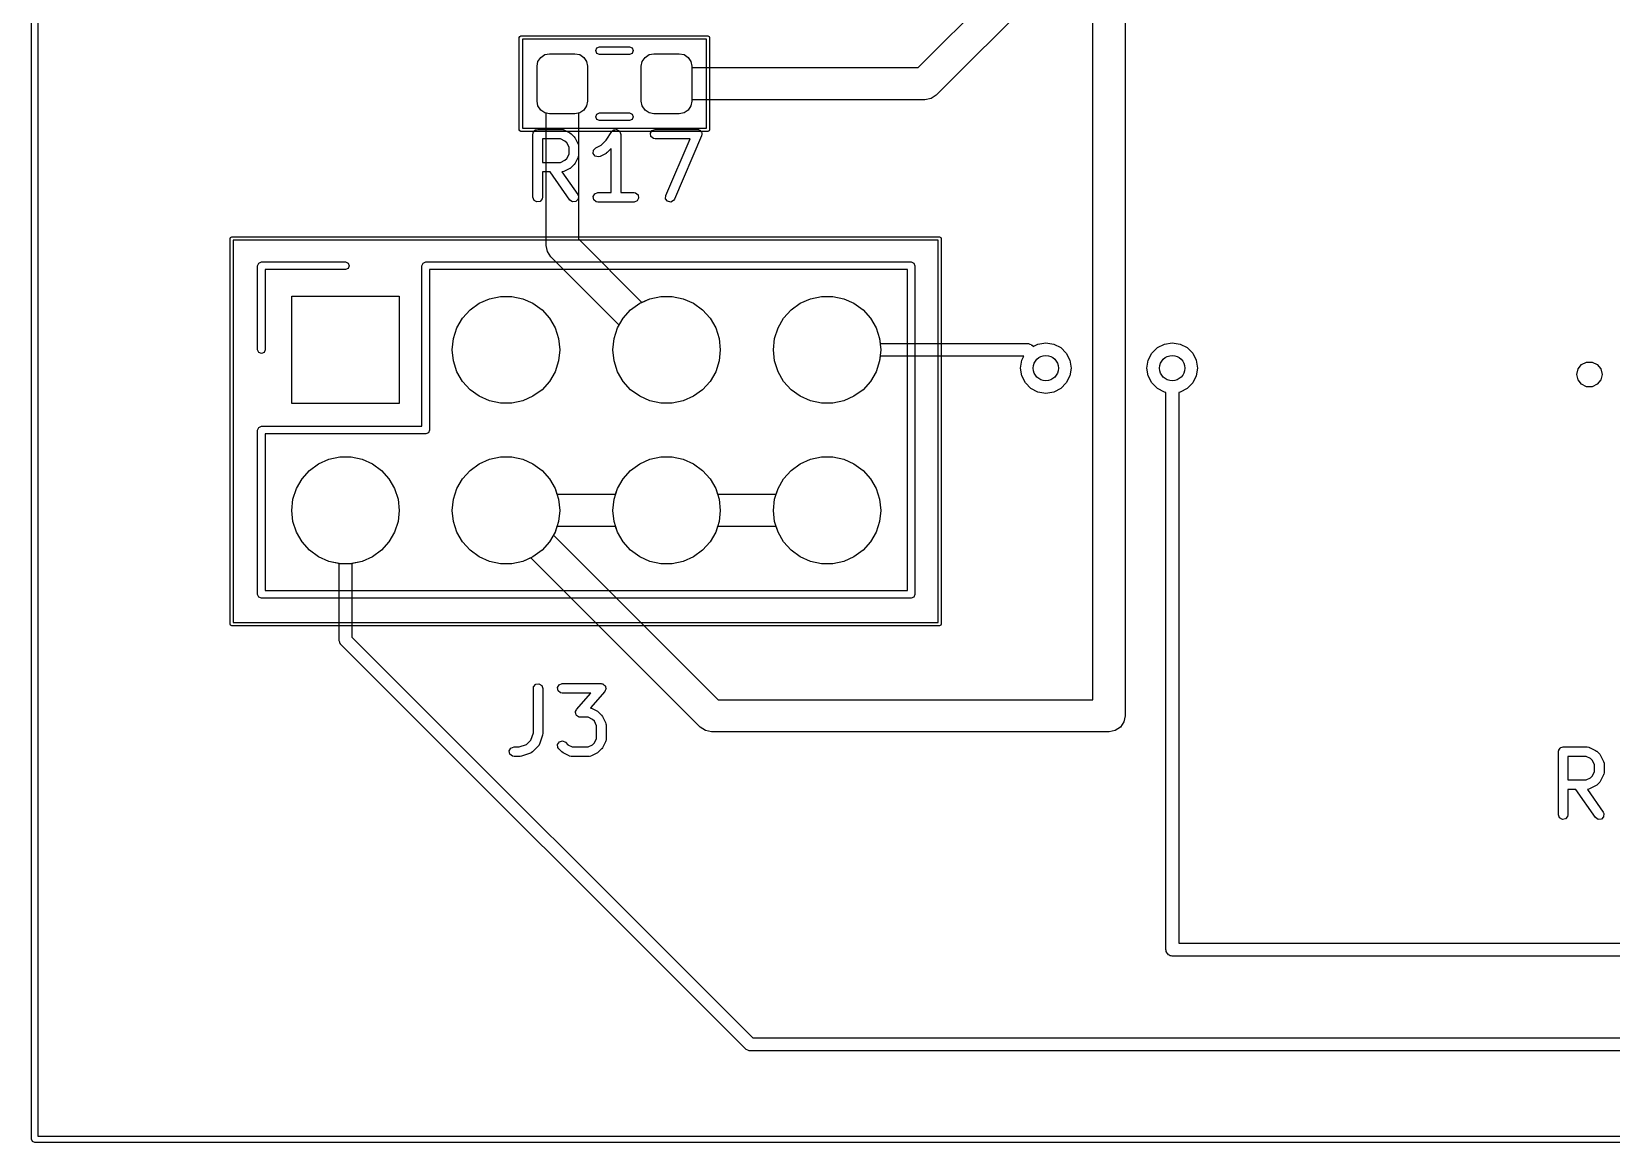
# Model space of a CAD drawing. Extents: x 96 to 198, y -147 to -47.
# Drawn here: x 97.95 to 122.95, y -146.75 to -129.18 of the extents above; entities that cross this region are included whole.
import ezdxf

# ---------------------------------------------------------------- set-up
doc = ezdxf.new("R2010")
doc.units = 0
doc.layers.add('BLACK', color=7, linetype='CONTINUOUS')

msp = doc.modelspace()

# ---------------------------------------------------------------- linework, layer by layer
at = {"layer": 'BLACK', "linetype": 'CONTINUOUS'}
for p, q in [((97.9537, -146.7), (97.9537, -46.7162)), ((98.0537, -46.7662), (98.0537, -146.65)), ((111.982, -129.746), (114.364, -127.364)), ((114.544, -127.903), (112.267, -130.18)), ((114.746, -139.746), (114.746, -128.105)), ((115.254, -128), (115.254, -140)), ((105.67, -129.27), (105.677, -129.252)), ((105.67, -130.73), (105.67, -129.27)), ((105.677, -129.252), (105.695, -129.245)), ((105.695, -129.245), (108.655, -129.245)), ((105.72, -129.295), (105.72, -130.705)), ((108.63, -129.295), (105.72, -129.295)), ((106.878, -129.477), (106.895, -129.435)), ((106.895, -129.435), (106.938, -129.417)), ((106.938, -129.417), (107.412, -129.417)), ((107.412, -129.417), (107.455, -129.435)), ((107.455, -129.435), (107.472, -129.477)), ((108.63, -130.705), (108.63, -129.295)), ((108.655, -129.245), (108.673, -129.252)), ((108.673, -129.252), (108.68, -129.27)), ((108.68, -129.27), (108.68, -130.73)), ((105.95, -129.725), (105.965, -129.648)), ((105.95, -129.725), (105.965, -129.648)), ((105.95, -129.725), (105.965, -129.648)), ((105.965, -129.648), (106.009, -129.584)), ((105.965, -129.648), (106.009, -129.584)), ((105.965, -129.648), (106.009, -129.584)), ((106.009, -129.584), (106.073, -129.54)), ((106.009, -129.584), (106.073, -129.54)), ((106.009, -129.584), (106.073, -129.54)), ((106.073, -129.54), (106.15, -129.525)), ((106.073, -129.54), (106.15, -129.525)), ((106.073, -129.54), (106.15, -129.525)), ((106.15, -129.525), (106.55, -129.525)), ((106.15, -129.525), (106.55, -129.525)), ((106.15, -129.525), (106.55, -129.525)), ((106.55, -129.525), (106.627, -129.54)), ((106.55, -129.525), (106.627, -129.54)), ((106.55, -129.525), (106.627, -129.54)), ((106.627, -129.54), (106.691, -129.584)), ((106.627, -129.54), (106.691, -129.584)), ((106.627, -129.54), (106.691, -129.584)), ((106.691, -129.584), (106.735, -129.648)), ((106.691, -129.584), (106.735, -129.648)), ((106.691, -129.584), (106.735, -129.648)), ((106.735, -129.648), (106.75, -129.725)), ((106.735, -129.648), (106.75, -129.725)), ((106.735, -129.648), (106.75, -129.725)), ((106.895, -129.52), (106.878, -129.477)), ((106.938, -129.537), (106.895, -129.52)), ((107.412, -129.537), (106.938, -129.537)), ((107.455, -129.52), (107.412, -129.537)), ((107.472, -129.477), (107.455, -129.52)), ((107.6, -129.725), (107.615, -129.648)), ((107.6, -129.725), (107.615, -129.648)), ((107.6, -129.725), (107.615, -129.648)), ((107.615, -129.648), (107.659, -129.584)), ((107.615, -129.648), (107.659, -129.584)), ((107.615, -129.648), (107.659, -129.584)), ((107.659, -129.584), (107.723, -129.54)), ((107.659, -129.584), (107.723, -129.54)), ((107.659, -129.584), (107.723, -129.54)), ((107.723, -129.54), (107.8, -129.525)), ((107.723, -129.54), (107.8, -129.525)), ((107.723, -129.54), (107.8, -129.525)), ((107.8, -129.525), (108.2, -129.525)), ((107.8, -129.525), (108.2, -129.525)), ((107.8, -129.525), (108.2, -129.525)), ((108.2, -129.525), (108.277, -129.54)), ((108.2, -129.525), (108.277, -129.54)), ((108.2, -129.525), (108.277, -129.54)), ((108.277, -129.54), (108.341, -129.584)), ((108.277, -129.54), (108.341, -129.584)), ((108.277, -129.54), (108.341, -129.584)), ((108.341, -129.584), (108.385, -129.648)), ((108.341, -129.584), (108.385, -129.648)), ((108.341, -129.584), (108.385, -129.648)), ((108.385, -129.648), (108.4, -129.725)), ((108.385, -129.648), (108.4, -129.725)), ((108.385, -129.648), (108.4, -129.725)), ((105.95, -130.275), (105.95, -129.725)), ((105.95, -130.275), (105.95, -129.725)), ((105.95, -130.275), (105.95, -129.725)), ((106.75, -129.725), (106.75, -130.275)), ((106.75, -129.725), (106.75, -130.275)), ((106.75, -129.725), (106.75, -130.275)), ((107.6, -130.275), (107.6, -129.725)), ((107.6, -130.275), (107.6, -129.725)), ((107.6, -130.275), (107.6, -129.725)), ((108.4, -129.725), (108.4, -129.746)), ((108.4, -129.725), (108.4, -130.275)), ((108.4, -129.725), (108.4, -130.275)), ((108.4, -129.746), (111.982, -129.746)), ((112.267, -130.18), (112.185, -130.235)), ((112.267, -130.18), (112.267, -130.18)), ((105.965, -130.352), (105.95, -130.275)), ((105.965, -130.352), (105.95, -130.275)), ((105.965, -130.352), (105.95, -130.275)), ((106.009, -130.416), (105.965, -130.352)), ((106.009, -130.416), (105.965, -130.352)), ((106.009, -130.416), (105.965, -130.352)), ((106.073, -130.46), (106.009, -130.416)), ((106.073, -130.46), (106.009, -130.416)), ((106.073, -130.46), (106.009, -130.416)), ((106.096, -130.464), (106.073, -130.46)), ((106.15, -130.475), (106.073, -130.46)), ((106.15, -130.475), (106.073, -130.46)), ((106.096, -132.56), (106.096, -130.464)), ((106.627, -130.46), (106.55, -130.475)), ((106.627, -130.46), (106.55, -130.475)), ((106.627, -130.46), (106.604, -130.464)), ((106.604, -130.464), (106.604, -132.455)), ((106.691, -130.416), (106.627, -130.46)), ((106.691, -130.416), (106.627, -130.46)), ((106.691, -130.416), (106.627, -130.46)), ((106.735, -130.352), (106.691, -130.416)), ((106.735, -130.352), (106.691, -130.416)), ((106.735, -130.352), (106.691, -130.416)), ((106.75, -130.275), (106.735, -130.352)), ((106.75, -130.275), (106.735, -130.352)), ((106.75, -130.275), (106.735, -130.352)), ((106.895, -130.48), (106.938, -130.463)), ((106.938, -130.463), (107.412, -130.463)), ((107.412, -130.463), (107.455, -130.48)), ((107.615, -130.352), (107.6, -130.275)), ((107.615, -130.352), (107.6, -130.275)), ((107.615, -130.352), (107.6, -130.275)), ((107.659, -130.416), (107.615, -130.352)), ((107.659, -130.416), (107.615, -130.352)), ((107.659, -130.416), (107.615, -130.352)), ((107.723, -130.46), (107.659, -130.416)), ((107.723, -130.46), (107.659, -130.416)), ((107.723, -130.46), (107.659, -130.416)), ((107.8, -130.475), (107.723, -130.46)), ((107.8, -130.475), (107.723, -130.46)), ((107.8, -130.475), (107.723, -130.46)), ((108.277, -130.46), (108.2, -130.475)), ((108.277, -130.46), (108.2, -130.475)), ((108.277, -130.46), (108.2, -130.475)), ((108.341, -130.416), (108.277, -130.46)), ((108.341, -130.416), (108.277, -130.46)), ((108.341, -130.416), (108.277, -130.46)), ((108.385, -130.352), (108.341, -130.416)), ((108.385, -130.352), (108.341, -130.416)), ((108.385, -130.352), (108.341, -130.416)), ((108.4, -130.275), (108.385, -130.352)), ((108.4, -130.275), (108.385, -130.352)), ((108.4, -130.275), (108.385, -130.352)), ((112.087, -130.254), (108.4, -130.254)), ((108.4, -130.254), (108.4, -130.275)), ((112.185, -130.235), (112.087, -130.254)), ((105.72, -130.705), (108.63, -130.705)), ((106.55, -130.475), (106.15, -130.475)), ((106.55, -130.475), (106.15, -130.475)), ((106.878, -130.523), (106.895, -130.48)), ((106.895, -130.565), (106.878, -130.523)), ((106.938, -130.582), (106.895, -130.565)), ((107.412, -130.582), (106.938, -130.582)), ((107.455, -130.565), (107.412, -130.582)), ((107.455, -130.48), (107.472, -130.523)), ((107.472, -130.523), (107.455, -130.565)), ((108.2, -130.475), (107.8, -130.475)), ((108.2, -130.475), (107.8, -130.475)), ((108.2, -130.475), (107.8, -130.475)), ((105.677, -130.748), (105.67, -130.73)), ((105.695, -130.755), (105.677, -130.748)), ((108.655, -130.755), (105.695, -130.755)), ((105.886, -130.797), (105.887, -130.788)), ((105.886, -131.797), (105.886, -130.797)), ((105.887, -130.784), (105.889, -130.781)), ((105.887, -130.788), (105.887, -130.784)), ((105.889, -130.781), (105.89, -130.772)), ((105.89, -130.772), (105.903, -130.757)), ((105.903, -130.757), (105.913, -130.74)), ((105.913, -130.74), (105.919, -130.738)), ((105.919, -130.738), (105.923, -130.732)), ((105.923, -130.732), (105.942, -130.729)), ((105.942, -130.729), (105.961, -130.722)), ((105.961, -130.722), (106.342, -130.722)), ((106.324, -130.872), (106.036, -130.872)), ((106.036, -130.872), (106.036, -131.246)), ((106.392, -130.907), (106.324, -130.872)), ((106.342, -130.722), (106.367, -130.727)), ((106.367, -130.727), (106.371, -130.73)), ((106.371, -130.73), (106.375, -130.73)), ((106.375, -130.73), (106.47, -130.778)), ((106.423, -130.937), (106.392, -130.907)), ((106.457, -131.006), (106.423, -130.937)), ((106.47, -130.778), (106.488, -130.791)), ((106.488, -130.791), (106.49, -130.792)), ((106.49, -130.792), (106.538, -130.84)), ((106.538, -130.84), (106.55, -130.858)), ((106.55, -130.858), (106.552, -130.859)), ((106.552, -130.859), (106.599, -130.954)), ((106.599, -130.954), (106.607, -130.979)), ((106.964, -130.974), (107.045, -130.892)), ((107.045, -130.892), (107.136, -130.756)), ((107.136, -130.756), (107.154, -130.737)), ((107.154, -130.737), (107.159, -130.736)), ((107.159, -130.736), (107.161, -130.732)), ((107.161, -130.732), (107.183, -130.729)), ((107.183, -130.729), (107.204, -130.723)), ((107.204, -130.723), (107.208, -130.724)), ((107.208, -130.724), (107.212, -130.724)), ((107.212, -130.724), (107.231, -130.734)), ((107.231, -130.734), (107.251, -130.743)), ((107.251, -130.743), (107.253, -130.747)), ((107.253, -130.747), (107.256, -130.749)), ((107.256, -130.749), (107.264, -130.77)), ((107.264, -130.77), (107.273, -130.789)), ((107.273, -130.789), (107.272, -130.793)), ((107.272, -130.793), (107.274, -130.797)), ((107.274, -130.797), (107.274, -131.722)), ((107.744, -130.784), (107.77, -130.74)), ((107.753, -130.835), (107.744, -130.784)), ((107.792, -130.868), (107.753, -130.835)), ((107.77, -130.74), (107.818, -130.722)), ((107.818, -130.872), (107.792, -130.868)), ((107.818, -130.722), (108.485, -130.722)), ((108.371, -130.872), (107.818, -130.872)), ((107.987, -131.768), (108.371, -130.872)), ((108.553, -130.827), (108.125, -131.827)), ((108.485, -130.722), (108.51, -130.727)), ((108.51, -130.727), (108.517, -130.733)), ((108.517, -130.733), (108.526, -130.735)), ((108.526, -130.735), (108.536, -130.749)), ((108.536, -130.749), (108.549, -130.76)), ((108.549, -130.76), (108.551, -130.769)), ((108.551, -130.769), (108.556, -130.776)), ((108.554, -130.818), (108.553, -130.827)), ((108.558, -130.81), (108.554, -130.818)), ((108.556, -130.776), (108.555, -130.793)), ((108.555, -130.793), (108.558, -130.81)), ((108.673, -130.748), (108.655, -130.755)), ((108.68, -130.73), (108.673, -130.748)), ((106.324, -131.246), (106.392, -131.212)), ((106.392, -131.212), (106.423, -131.182)), ((106.423, -131.182), (106.457, -131.113)), ((106.457, -131.113), (106.457, -131.006)), ((106.599, -131.164), (106.552, -131.259)), ((106.6, -131.16), (106.599, -131.164)), ((106.603, -131.156), (106.6, -131.16)), ((106.607, -131.131), (106.603, -131.156)), ((106.607, -130.979), (106.606, -130.984)), ((106.606, -130.984), (106.607, -130.988)), ((106.607, -130.988), (106.607, -131.131)), ((106.841, -131.104), (106.844, -131.053)), ((106.872, -131.146), (106.841, -131.104)), ((106.844, -131.053), (106.88, -131.016)), ((106.922, -131.158), (106.872, -131.146)), ((106.88, -131.016), (106.964, -130.974)), ((106.947, -131.15), (106.922, -131.158)), ((107.042, -131.103), (106.947, -131.15)), ((107.043, -131.101), (107.042, -131.103)), ((107.061, -131.089), (107.043, -131.101)), ((107.124, -131.026), (107.061, -131.089)), ((107.124, -131.722), (107.124, -131.026)), ((106.036, -131.246), (106.324, -131.246)), ((106.16, -131.396), (106.036, -131.396)), ((106.036, -131.396), (106.036, -131.797)), ((106.471, -131.84), (106.16, -131.396)), ((106.346, -131.395), (106.343, -131.396)), ((106.343, -131.396), (106.594, -131.754)), ((106.35, -131.396), (106.346, -131.395)), ((106.375, -131.388), (106.35, -131.396)), ((106.47, -131.341), (106.375, -131.388)), ((106.472, -131.339), (106.47, -131.341)), ((106.49, -131.327), (106.472, -131.339)), ((106.538, -131.279), (106.49, -131.327)), ((106.552, -131.259), (106.538, -131.278)), ((106.538, -131.278), (106.538, -131.279)), ((105.903, -131.846), (105.886, -131.797)), ((105.948, -131.871), (105.903, -131.846)), ((105.998, -131.862), (105.948, -131.871)), ((106.031, -131.823), (105.998, -131.862)), ((106.036, -131.797), (106.031, -131.823)), ((106.513, -131.87), (106.471, -131.84)), ((106.564, -131.865), (106.513, -131.87)), ((106.6, -131.829), (106.564, -131.865)), ((106.594, -131.754), (106.605, -131.778)), ((106.605, -131.778), (106.6, -131.829)), ((106.839, -131.784), (106.865, -131.74)), ((106.848, -131.835), (106.839, -131.784)), ((106.887, -131.868), (106.848, -131.835)), ((106.865, -131.74), (106.913, -131.722)), ((106.913, -131.872), (106.887, -131.868)), ((106.913, -131.722), (107.124, -131.722)), ((107.485, -131.872), (106.913, -131.872)), ((107.274, -131.722), (107.485, -131.722)), ((107.485, -131.722), (107.51, -131.727)), ((107.533, -131.855), (107.485, -131.872)), ((107.51, -131.727), (107.549, -131.76)), ((107.558, -131.81), (107.533, -131.855)), ((107.549, -131.76), (107.558, -131.81)), ((107.984, -131.819), (107.987, -131.768)), ((108.015, -131.86), (107.984, -131.819)), ((108.065, -131.872), (108.015, -131.86)), ((108.111, -131.849), (108.065, -131.872)), ((108.125, -131.827), (108.111, -131.849)), ((101.095, -132.45), (101.102, -132.432)), ((101.095, -138.55), (101.095, -132.45)), ((101.102, -132.432), (101.12, -132.425)), ((101.12, -132.425), (112.32, -132.425)), ((106.604, -132.455), (107.608, -133.459)), ((112.32, -132.425), (112.338, -132.432)), ((112.338, -132.432), (112.345, -132.45)), ((112.345, -132.45), (112.345, -138.55)), ((101.145, -132.475), (101.145, -138.525)), ((112.295, -132.475), (101.145, -132.475)), ((106.115, -132.657), (106.096, -132.56)), ((106.17, -132.74), (106.115, -132.657)), ((112.295, -138.525), (112.295, -132.475)), ((101.53, -132.88), (101.548, -132.838)), ((101.53, -134.21), (101.53, -132.88)), ((101.548, -132.838), (101.59, -132.82)), ((101.59, -132.82), (102.92, -132.82)), ((102.92, -132.94), (101.65, -132.94)), ((101.65, -132.94), (101.65, -134.21)), ((102.92, -132.82), (102.962, -132.838)), ((102.962, -132.922), (102.92, -132.94)), ((102.962, -132.838), (102.98, -132.88)), ((102.98, -132.88), (102.962, -132.922)), ((104.13, -132.88), (104.148, -132.838)), ((104.13, -135.42), (104.13, -132.88)), ((104.148, -132.838), (104.19, -132.82)), ((104.19, -132.82), (111.87, -132.82)), ((104.25, -132.94), (104.25, -135.48)), ((111.81, -132.94), (104.25, -132.94)), ((107.25, -133.819), (106.17, -132.74)), ((111.81, -138.02), (111.81, -132.94)), ((111.87, -132.82), (111.912, -132.838)), ((111.912, -132.838), (111.93, -132.88)), ((111.93, -132.88), (111.93, -138.08)), ((102.07, -135.06), (102.07, -133.36)), ((102.07, -133.36), (103.77, -133.36)), ((102.07, -135.06), (102.07, -133.36)), ((102.07, -133.36), (103.77, -133.36)), ((103.77, -133.36), (103.77, -135.06)), ((103.77, -133.36), (103.77, -135.06)), ((105.035, -133.474), (105.197, -133.402)), ((105.035, -133.474), (105.197, -133.402)), ((105.197, -133.402), (105.371, -133.365)), ((105.197, -133.402), (105.371, -133.365)), ((105.371, -133.365), (105.549, -133.365)), ((105.371, -133.365), (105.549, -133.365)), ((105.549, -133.365), (105.723, -133.402)), ((105.549, -133.365), (105.723, -133.402)), ((105.723, -133.402), (105.885, -133.474)), ((105.723, -133.402), (105.885, -133.474)), ((107.575, -133.474), (107.737, -133.402)), ((107.608, -133.459), (107.737, -133.402)), ((107.737, -133.402), (107.911, -133.365)), ((107.737, -133.402), (107.911, -133.365)), ((107.911, -133.365), (108.089, -133.365)), ((107.911, -133.365), (108.089, -133.365)), ((108.089, -133.365), (108.263, -133.402)), ((108.089, -133.365), (108.263, -133.402)), ((108.263, -133.402), (108.425, -133.474)), ((108.263, -133.402), (108.425, -133.474)), ((110.115, -133.474), (110.277, -133.402)), ((110.115, -133.474), (110.277, -133.402)), ((110.277, -133.402), (110.451, -133.365)), ((110.277, -133.402), (110.451, -133.365)), ((110.451, -133.365), (110.629, -133.365)), ((110.451, -133.365), (110.629, -133.365)), ((110.629, -133.365), (110.803, -133.402)), ((110.629, -133.365), (110.803, -133.402)), ((110.803, -133.402), (110.965, -133.474)), ((110.803, -133.402), (110.965, -133.474)), ((104.683, -133.864), (104.772, -133.71)), ((104.683, -133.864), (104.772, -133.71)), ((104.772, -133.71), (104.891, -133.578)), ((104.772, -133.71), (104.891, -133.578)), ((104.891, -133.578), (105.035, -133.474)), ((104.891, -133.578), (105.035, -133.474)), ((105.885, -133.474), (106.029, -133.578)), ((105.885, -133.474), (106.029, -133.578)), ((106.029, -133.578), (106.148, -133.71)), ((106.029, -133.578), (106.148, -133.71)), ((106.148, -133.71), (106.237, -133.864)), ((106.148, -133.71), (106.237, -133.864)), ((107.223, -133.864), (107.312, -133.71)), ((107.312, -133.71), (107.431, -133.578)), ((107.431, -133.578), (107.575, -133.474)), ((108.425, -133.474), (108.569, -133.578)), ((108.425, -133.474), (108.569, -133.578)), ((108.569, -133.578), (108.688, -133.71)), ((108.569, -133.578), (108.688, -133.71)), ((108.688, -133.71), (108.777, -133.864)), ((108.688, -133.71), (108.777, -133.864)), ((109.763, -133.864), (109.852, -133.71)), ((109.763, -133.864), (109.852, -133.71)), ((109.852, -133.71), (109.971, -133.578)), ((109.852, -133.71), (109.971, -133.578)), ((109.971, -133.578), (110.115, -133.474)), ((109.971, -133.578), (110.115, -133.474)), ((110.965, -133.474), (111.109, -133.578)), ((110.965, -133.474), (111.109, -133.578)), ((111.109, -133.578), (111.228, -133.71)), ((111.109, -133.578), (111.228, -133.71)), ((111.228, -133.71), (111.317, -133.864)), ((111.228, -133.71), (111.317, -133.864)), ((104.629, -134.033), (104.683, -133.864)), ((104.629, -134.033), (104.683, -133.864)), ((106.237, -133.864), (106.291, -134.033)), ((106.237, -133.864), (106.291, -134.033)), ((107.169, -134.033), (107.223, -133.864)), ((107.169, -134.033), (107.223, -133.864)), ((107.223, -133.864), (107.25, -133.819)), ((108.777, -133.864), (108.831, -134.033)), ((108.777, -133.864), (108.831, -134.033)), ((109.709, -134.033), (109.763, -133.864)), ((109.709, -134.033), (109.763, -133.864)), ((111.317, -133.864), (111.371, -134.033)), ((111.317, -133.864), (111.371, -134.033)), ((101.548, -134.252), (101.53, -134.21)), ((101.65, -134.21), (101.632, -134.252)), ((104.61, -134.21), (104.629, -134.033)), ((104.61, -134.21), (104.629, -134.033)), ((104.629, -134.387), (104.61, -134.21)), ((104.629, -134.387), (104.61, -134.21)), ((106.291, -134.033), (106.31, -134.21)), ((106.291, -134.033), (106.31, -134.21)), ((106.31, -134.21), (106.291, -134.387)), ((106.31, -134.21), (106.291, -134.387)), ((107.15, -134.21), (107.169, -134.033)), ((107.15, -134.21), (107.169, -134.033)), ((107.169, -134.387), (107.15, -134.21)), ((107.169, -134.387), (107.15, -134.21)), ((108.831, -134.033), (108.85, -134.21)), ((108.831, -134.033), (108.85, -134.21)), ((108.85, -134.21), (108.831, -134.387)), ((108.85, -134.21), (108.831, -134.387)), ((109.69, -134.21), (109.709, -134.033)), ((109.69, -134.21), (109.709, -134.033)), ((109.709, -134.387), (109.69, -134.21)), ((109.709, -134.387), (109.69, -134.21)), ((111.371, -134.033), (111.379, -134.108)), ((111.371, -134.033), (111.39, -134.21)), ((111.39, -134.21), (111.371, -134.387)), ((111.379, -134.108), (113.71, -134.108)), ((113.71, -134.108), (113.718, -134.111)), ((113.718, -134.111), (113.726, -134.11)), ((113.726, -134.11), (113.747, -134.12)), ((113.747, -134.12), (113.77, -134.128)), ((113.77, -134.128), (113.775, -134.134)), ((113.775, -134.134), (113.782, -134.138)), ((113.782, -134.138), (113.801, -134.158)), ((113.801, -134.158), (113.876, -134.12)), ((113.876, -134.12), (114, -134.1)), ((114, -134.1), (114.124, -134.12)), ((114.124, -134.12), (114.235, -134.176)), ((114.235, -134.176), (114.324, -134.265)), ((115.676, -134.265), (115.765, -134.176)), ((115.765, -134.176), (115.876, -134.12)), ((115.876, -134.12), (116, -134.1)), ((116, -134.1), (116.124, -134.12)), ((116.124, -134.12), (116.235, -134.176)), ((116.235, -134.176), (116.324, -134.265)), ((101.59, -134.27), (101.548, -134.252)), ((101.632, -134.252), (101.59, -134.27)), ((104.683, -134.556), (104.629, -134.387)), ((104.683, -134.556), (104.629, -134.387)), ((106.291, -134.387), (106.237, -134.556)), ((106.291, -134.387), (106.237, -134.556)), ((107.223, -134.556), (107.169, -134.387)), ((107.223, -134.556), (107.169, -134.387)), ((108.831, -134.387), (108.777, -134.556)), ((108.831, -134.387), (108.777, -134.556)), ((109.763, -134.556), (109.709, -134.387)), ((109.763, -134.556), (109.709, -134.387)), ((111.371, -134.387), (111.317, -134.556)), ((111.371, -134.387), (111.317, -134.556)), ((111.379, -134.312), (111.371, -134.387)), ((113.653, -134.312), (111.379, -134.312)), ((113.6, -134.5), (113.62, -134.376)), ((113.62, -134.376), (113.653, -134.312)), ((114.324, -134.265), (114.38, -134.376)), ((114.38, -134.376), (114.4, -134.5)), ((115.6, -134.5), (115.62, -134.376)), ((115.62, -134.376), (115.676, -134.265)), ((116.324, -134.265), (116.38, -134.376)), ((116.38, -134.376), (116.4, -134.5)), ((122.42, -134.513), (122.475, -134.444)), ((122.475, -134.444), (122.555, -134.405)), ((122.555, -134.405), (122.645, -134.405)), ((122.645, -134.405), (122.725, -134.444)), ((122.725, -134.444), (122.78, -134.513)), ((104.772, -134.71), (104.683, -134.556)), ((104.772, -134.71), (104.683, -134.556)), ((104.891, -134.842), (104.772, -134.71)), ((104.891, -134.842), (104.772, -134.71)), ((106.148, -134.71), (106.029, -134.842)), ((106.148, -134.71), (106.029, -134.842)), ((106.237, -134.556), (106.148, -134.71)), ((106.237, -134.556), (106.148, -134.71)), ((107.312, -134.71), (107.223, -134.556)), ((107.312, -134.71), (107.223, -134.556)), ((107.431, -134.842), (107.312, -134.71)), ((107.431, -134.842), (107.312, -134.71)), ((108.688, -134.71), (108.569, -134.842)), ((108.688, -134.71), (108.569, -134.842)), ((108.777, -134.556), (108.688, -134.71)), ((108.777, -134.556), (108.688, -134.71)), ((109.852, -134.71), (109.763, -134.556)), ((109.852, -134.71), (109.763, -134.556)), ((109.971, -134.842), (109.852, -134.71)), ((109.971, -134.842), (109.852, -134.71)), ((111.228, -134.71), (111.109, -134.842)), ((111.228, -134.71), (111.109, -134.842)), ((111.317, -134.556), (111.228, -134.71)), ((111.317, -134.556), (111.228, -134.71)), ((113.62, -134.624), (113.6, -134.5)), ((113.676, -134.735), (113.62, -134.624)), ((114.38, -134.624), (114.324, -134.735)), ((114.4, -134.5), (114.38, -134.624)), ((115.62, -134.624), (115.6, -134.5)), ((115.676, -134.735), (115.62, -134.624)), ((116.38, -134.624), (116.324, -134.735)), ((116.4, -134.5), (116.38, -134.624)), ((122.4, -134.6), (122.42, -134.513)), ((122.42, -134.687), (122.4, -134.6)), ((122.475, -134.756), (122.42, -134.687)), ((122.78, -134.687), (122.725, -134.756)), ((122.78, -134.513), (122.8, -134.6)), ((122.8, -134.6), (122.78, -134.687)), ((105.035, -134.946), (104.891, -134.842)), ((105.035, -134.946), (104.891, -134.842)), ((105.197, -135.018), (105.035, -134.946)), ((105.197, -135.018), (105.035, -134.946)), ((105.885, -134.946), (105.723, -135.018)), ((105.885, -134.946), (105.723, -135.018)), ((106.029, -134.842), (105.885, -134.946)), ((106.029, -134.842), (105.885, -134.946)), ((107.575, -134.946), (107.431, -134.842)), ((107.575, -134.946), (107.431, -134.842)), ((107.737, -135.018), (107.575, -134.946)), ((107.737, -135.018), (107.575, -134.946)), ((108.425, -134.946), (108.263, -135.018)), ((108.425, -134.946), (108.263, -135.018)), ((108.569, -134.842), (108.425, -134.946)), ((108.569, -134.842), (108.425, -134.946)), ((110.115, -134.946), (109.971, -134.842)), ((110.115, -134.946), (109.971, -134.842)), ((110.277, -135.018), (110.115, -134.946)), ((110.277, -135.018), (110.115, -134.946)), ((110.965, -134.946), (110.803, -135.018)), ((110.965, -134.946), (110.803, -135.018)), ((111.109, -134.842), (110.965, -134.946)), ((111.109, -134.842), (110.965, -134.946)), ((113.765, -134.824), (113.676, -134.735)), ((113.876, -134.88), (113.765, -134.824)), ((114, -134.9), (113.876, -134.88)), ((114.124, -134.88), (114, -134.9)), ((114.235, -134.824), (114.124, -134.88)), ((114.324, -134.735), (114.235, -134.824)), ((115.765, -134.824), (115.676, -134.735)), ((115.876, -134.88), (115.765, -134.824)), ((115.898, -134.884), (115.876, -134.88)), ((115.898, -136), (115.898, -134.884)), ((116.124, -134.88), (116.102, -134.884)), ((116.102, -134.884), (116.102, -136)), ((116.235, -134.824), (116.124, -134.88)), ((116.324, -134.735), (116.235, -134.824)), ((122.555, -134.795), (122.475, -134.756)), ((122.645, -134.795), (122.555, -134.795)), ((122.725, -134.756), (122.645, -134.795)), ((103.77, -135.06), (102.07, -135.06)), ((103.77, -135.06), (102.07, -135.06)), ((105.371, -135.055), (105.197, -135.018)), ((105.371, -135.055), (105.197, -135.018)), ((105.549, -135.055), (105.371, -135.055)), ((105.549, -135.055), (105.371, -135.055)), ((105.723, -135.018), (105.549, -135.055)), ((105.723, -135.018), (105.549, -135.055)), ((107.911, -135.055), (107.737, -135.018)), ((107.911, -135.055), (107.737, -135.018)), ((108.089, -135.055), (107.911, -135.055)), ((108.089, -135.055), (107.911, -135.055)), ((108.263, -135.018), (108.089, -135.055)), ((108.263, -135.018), (108.089, -135.055)), ((110.451, -135.055), (110.277, -135.018)), ((110.451, -135.055), (110.277, -135.018)), ((110.629, -135.055), (110.451, -135.055)), ((110.629, -135.055), (110.451, -135.055)), ((110.803, -135.018), (110.629, -135.055)), ((110.803, -135.018), (110.629, -135.055)), ((101.53, -135.48), (101.548, -135.438)), ((101.548, -135.438), (101.59, -135.42)), ((101.59, -135.42), (104.13, -135.42)), ((101.53, -138.08), (101.53, -135.48)), ((104.19, -135.54), (101.65, -135.54)), ((101.65, -135.54), (101.65, -138.02)), ((104.232, -135.522), (104.19, -135.54)), ((104.25, -135.48), (104.232, -135.522)), ((102.495, -136.014), (102.657, -135.942)), ((102.495, -136.014), (102.657, -135.942)), ((102.657, -135.942), (102.831, -135.905)), ((102.657, -135.942), (102.831, -135.905)), ((102.831, -135.905), (103.009, -135.905)), ((102.831, -135.905), (103.009, -135.905)), ((103.009, -135.905), (103.183, -135.942)), ((103.009, -135.905), (103.183, -135.942)), ((103.183, -135.942), (103.345, -136.014)), ((103.183, -135.942), (103.345, -136.014)), ((105.035, -136.014), (105.197, -135.942)), ((105.035, -136.014), (105.197, -135.942)), ((105.197, -135.942), (105.371, -135.905)), ((105.197, -135.942), (105.371, -135.905)), ((105.371, -135.905), (105.549, -135.905)), ((105.371, -135.905), (105.549, -135.905)), ((105.549, -135.905), (105.723, -135.942)), ((105.549, -135.905), (105.723, -135.942)), ((105.723, -135.942), (105.885, -136.014)), ((105.723, -135.942), (105.885, -136.014)), ((107.575, -136.014), (107.737, -135.942)), ((107.575, -136.014), (107.737, -135.942)), ((107.737, -135.942), (107.911, -135.905)), ((107.737, -135.942), (107.911, -135.905)), ((107.911, -135.905), (108.089, -135.905)), ((107.911, -135.905), (108.089, -135.905)), ((108.089, -135.905), (108.263, -135.942)), ((108.089, -135.905), (108.263, -135.942)), ((108.263, -135.942), (108.425, -136.014)), ((108.263, -135.942), (108.425, -136.014)), ((110.115, -136.014), (110.277, -135.942)), ((110.115, -136.014), (110.277, -135.942)), ((110.277, -135.942), (110.451, -135.905)), ((110.277, -135.942), (110.451, -135.905)), ((110.451, -135.905), (110.629, -135.905)), ((110.451, -135.905), (110.629, -135.905)), ((110.629, -135.905), (110.803, -135.942)), ((110.629, -135.905), (110.803, -135.942)), ((110.803, -135.942), (110.965, -136.014)), ((110.803, -135.942), (110.965, -136.014)), ((102.232, -136.25), (102.351, -136.118)), ((102.232, -136.25), (102.351, -136.118)), ((102.351, -136.118), (102.495, -136.014)), ((102.351, -136.118), (102.495, -136.014)), ((103.345, -136.014), (103.489, -136.118)), ((103.345, -136.014), (103.489, -136.118)), ((103.489, -136.118), (103.608, -136.25)), ((103.489, -136.118), (103.608, -136.25)), ((104.772, -136.25), (104.891, -136.118)), ((104.772, -136.25), (104.891, -136.118)), ((104.891, -136.118), (105.035, -136.014)), ((104.891, -136.118), (105.035, -136.014)), ((105.885, -136.014), (106.029, -136.118)), ((105.885, -136.014), (106.029, -136.118)), ((106.029, -136.118), (106.148, -136.25)), ((106.029, -136.118), (106.148, -136.25)), ((107.312, -136.25), (107.431, -136.118)), ((107.312, -136.25), (107.431, -136.118)), ((107.431, -136.118), (107.575, -136.014)), ((107.431, -136.118), (107.575, -136.014)), ((108.425, -136.014), (108.569, -136.118)), ((108.425, -136.014), (108.569, -136.118)), ((108.569, -136.118), (108.688, -136.25)), ((108.569, -136.118), (108.688, -136.25)), ((109.852, -136.25), (109.971, -136.118)), ((109.852, -136.25), (109.971, -136.118)), ((109.971, -136.118), (110.115, -136.014)), ((109.971, -136.118), (110.115, -136.014)), ((110.965, -136.014), (111.109, -136.118)), ((110.965, -136.014), (111.109, -136.118)), ((111.109, -136.118), (111.228, -136.25)), ((111.109, -136.118), (111.228, -136.25)), ((115.898, -143.7), (115.898, -136)), ((116.102, -136), (116.102, -143.598)), ((102.089, -136.573), (102.143, -136.404)), ((102.089, -136.573), (102.143, -136.404)), ((102.143, -136.404), (102.232, -136.25)), ((102.143, -136.404), (102.232, -136.25)), ((103.608, -136.25), (103.697, -136.404)), ((103.608, -136.25), (103.697, -136.404)), ((103.697, -136.404), (103.751, -136.573)), ((103.697, -136.404), (103.751, -136.573)), ((104.629, -136.573), (104.683, -136.404)), ((104.629, -136.573), (104.683, -136.404)), ((104.683, -136.404), (104.772, -136.25)), ((104.683, -136.404), (104.772, -136.25)), ((106.148, -136.25), (106.237, -136.404)), ((106.148, -136.25), (106.237, -136.404)), ((106.237, -136.404), (106.266, -136.496)), ((106.237, -136.404), (106.291, -136.573)), ((107.169, -136.573), (107.223, -136.404)), ((107.194, -136.496), (107.223, -136.404)), ((107.223, -136.404), (107.312, -136.25)), ((107.223, -136.404), (107.312, -136.25)), ((108.688, -136.25), (108.777, -136.404)), ((108.688, -136.25), (108.777, -136.404)), ((108.777, -136.404), (108.806, -136.496)), ((108.777, -136.404), (108.831, -136.573)), ((109.709, -136.573), (109.763, -136.404)), ((109.734, -136.496), (109.763, -136.404)), ((109.763, -136.404), (109.852, -136.25)), ((109.763, -136.404), (109.852, -136.25)), ((111.228, -136.25), (111.317, -136.404)), ((111.228, -136.25), (111.317, -136.404)), ((111.317, -136.404), (111.371, -136.573)), ((111.317, -136.404), (111.371, -136.573)), ((102.07, -136.75), (102.089, -136.573)), ((102.07, -136.75), (102.089, -136.573)), ((103.751, -136.573), (103.77, -136.75)), ((103.751, -136.573), (103.77, -136.75)), ((104.61, -136.75), (104.629, -136.573)), ((104.61, -136.75), (104.629, -136.573)), ((106.266, -136.496), (107.194, -136.496)), ((106.291, -136.573), (106.31, -136.75)), ((107.15, -136.75), (107.169, -136.573)), ((108.806, -136.496), (109.734, -136.496)), ((108.831, -136.573), (108.85, -136.75)), ((109.69, -136.75), (109.709, -136.573)), ((111.371, -136.573), (111.39, -136.75)), ((111.371, -136.573), (111.39, -136.75)), ((102.089, -136.927), (102.07, -136.75)), ((102.089, -136.927), (102.07, -136.75)), ((102.143, -137.096), (102.089, -136.927)), ((102.143, -137.096), (102.089, -136.927)), ((103.751, -136.927), (103.697, -137.096)), ((103.751, -136.927), (103.697, -137.096)), ((103.77, -136.75), (103.751, -136.927)), ((103.77, -136.75), (103.751, -136.927)), ((104.629, -136.927), (104.61, -136.75)), ((104.629, -136.927), (104.61, -136.75)), ((104.683, -137.096), (104.629, -136.927)), ((104.683, -137.096), (104.629, -136.927)), ((106.291, -136.927), (106.237, -137.096)), ((106.31, -136.75), (106.291, -136.927)), ((107.169, -136.927), (107.15, -136.75)), ((107.223, -137.096), (107.169, -136.927)), ((108.831, -136.927), (108.777, -137.096)), ((108.85, -136.75), (108.831, -136.927)), ((109.709, -136.927), (109.69, -136.75)), ((109.763, -137.096), (109.709, -136.927)), ((111.371, -136.927), (111.317, -137.096)), ((111.371, -136.927), (111.317, -137.096)), ((111.39, -136.75), (111.371, -136.927)), ((111.39, -136.75), (111.371, -136.927)), ((102.232, -137.25), (102.143, -137.096)), ((102.232, -137.25), (102.143, -137.096)), ((103.697, -137.096), (103.608, -137.25)), ((103.697, -137.096), (103.608, -137.25)), ((104.772, -137.25), (104.683, -137.096)), ((104.772, -137.25), (104.683, -137.096)), ((106.237, -137.096), (106.148, -137.25)), ((106.237, -137.096), (106.21, -137.141)), ((106.21, -137.141), (108.815, -139.746)), ((106.266, -137.004), (106.237, -137.096)), ((107.194, -137.004), (106.266, -137.004)), ((107.223, -137.096), (107.194, -137.004)), ((107.312, -137.25), (107.223, -137.096)), ((107.312, -137.25), (107.223, -137.096)), ((108.777, -137.096), (108.688, -137.25)), ((108.777, -137.096), (108.688, -137.25)), ((108.806, -137.004), (108.777, -137.096)), ((109.734, -137.004), (108.806, -137.004)), ((109.763, -137.096), (109.734, -137.004)), ((109.852, -137.25), (109.763, -137.096)), ((109.852, -137.25), (109.763, -137.096)), ((111.317, -137.096), (111.228, -137.25)), ((111.317, -137.096), (111.228, -137.25)), ((102.351, -137.382), (102.232, -137.25)), ((102.351, -137.382), (102.232, -137.25)), ((102.495, -137.486), (102.351, -137.382)), ((102.495, -137.486), (102.351, -137.382)), ((103.489, -137.382), (103.345, -137.486)), ((103.489, -137.382), (103.345, -137.486)), ((103.608, -137.25), (103.489, -137.382)), ((103.608, -137.25), (103.489, -137.382)), ((104.891, -137.382), (104.772, -137.25)), ((104.891, -137.382), (104.772, -137.25)), ((105.035, -137.486), (104.891, -137.382)), ((105.035, -137.486), (104.891, -137.382)), ((106.029, -137.382), (105.885, -137.486)), ((106.148, -137.25), (106.029, -137.382)), ((107.431, -137.382), (107.312, -137.25)), ((107.431, -137.382), (107.312, -137.25)), ((107.575, -137.486), (107.431, -137.382)), ((107.575, -137.486), (107.431, -137.382)), ((108.569, -137.382), (108.425, -137.486)), ((108.569, -137.382), (108.425, -137.486)), ((108.688, -137.25), (108.569, -137.382)), ((108.688, -137.25), (108.569, -137.382)), ((109.971, -137.382), (109.852, -137.25)), ((109.971, -137.382), (109.852, -137.25)), ((110.115, -137.486), (109.971, -137.382)), ((110.115, -137.486), (109.971, -137.382)), ((111.109, -137.382), (110.965, -137.486)), ((111.109, -137.382), (110.965, -137.486)), ((111.228, -137.25), (111.109, -137.382)), ((111.228, -137.25), (111.109, -137.382)), ((102.657, -137.558), (102.495, -137.486)), ((102.657, -137.558), (102.495, -137.486)), ((102.818, -137.593), (102.657, -137.558)), ((102.831, -137.595), (102.657, -137.558)), ((102.818, -138.8), (102.818, -137.593)), ((103.009, -137.595), (102.831, -137.595)), ((103.183, -137.558), (103.009, -137.595)), ((103.183, -137.558), (103.022, -137.593)), ((103.022, -137.593), (103.022, -138.758)), ((103.345, -137.486), (103.183, -137.558)), ((103.345, -137.486), (103.183, -137.558)), ((105.197, -137.558), (105.035, -137.486)), ((105.197, -137.558), (105.035, -137.486)), ((105.371, -137.595), (105.197, -137.558)), ((105.371, -137.595), (105.197, -137.558)), ((105.549, -137.595), (105.371, -137.595)), ((105.549, -137.595), (105.371, -137.595)), ((105.723, -137.558), (105.549, -137.595)), ((105.723, -137.558), (105.549, -137.595)), ((105.885, -137.486), (105.723, -137.558)), ((105.852, -137.501), (105.723, -137.558)), ((108.53, -140.18), (105.852, -137.501)), ((107.737, -137.558), (107.575, -137.486)), ((107.737, -137.558), (107.575, -137.486)), ((107.911, -137.595), (107.737, -137.558)), ((107.911, -137.595), (107.737, -137.558)), ((108.089, -137.595), (107.911, -137.595)), ((108.089, -137.595), (107.911, -137.595)), ((108.263, -137.558), (108.089, -137.595)), ((108.263, -137.558), (108.089, -137.595)), ((108.425, -137.486), (108.263, -137.558)), ((108.425, -137.486), (108.263, -137.558)), ((110.277, -137.558), (110.115, -137.486)), ((110.277, -137.558), (110.115, -137.486)), ((110.451, -137.595), (110.277, -137.558)), ((110.451, -137.595), (110.277, -137.558)), ((110.629, -137.595), (110.451, -137.595)), ((110.629, -137.595), (110.451, -137.595)), ((110.803, -137.558), (110.629, -137.595)), ((110.803, -137.558), (110.629, -137.595)), ((110.965, -137.486), (110.803, -137.558)), ((110.965, -137.486), (110.803, -137.558)), ((101.548, -138.122), (101.53, -138.08)), ((101.59, -138.14), (101.548, -138.122)), ((111.87, -138.14), (101.59, -138.14)), ((101.65, -138.02), (111.81, -138.02)), ((111.912, -138.122), (111.87, -138.14)), ((111.93, -138.08), (111.912, -138.122)), ((101.102, -138.568), (101.095, -138.55)), ((101.12, -138.575), (101.102, -138.568)), ((112.32, -138.575), (101.12, -138.575)), ((101.145, -138.525), (112.295, -138.525)), ((112.338, -138.568), (112.32, -138.575)), ((112.345, -138.55), (112.338, -138.568)), ((102.821, -138.808), (102.818, -138.8)), ((102.82, -138.816), (102.821, -138.808)), ((102.83, -138.837), (102.82, -138.816)), ((102.838, -138.86), (102.83, -138.837)), ((102.844, -138.865), (102.838, -138.86)), ((102.848, -138.872), (102.844, -138.865)), ((109.248, -145.272), (102.848, -138.872)), ((103.022, -138.758), (109.362, -145.098)), ((105.892, -139.567), (105.896, -139.542)), ((105.892, -140.269), (105.892, -139.567)), ((105.896, -139.542), (105.929, -139.502)), ((105.929, -139.502), (105.98, -139.494)), ((105.98, -139.494), (106.024, -139.519)), ((106.024, -139.519), (106.042, -139.567)), ((106.042, -139.567), (106.042, -140.282)), ((106.274, -139.554), (106.299, -139.51)), ((106.283, -139.605), (106.274, -139.554)), ((106.322, -139.638), (106.283, -139.605)), ((106.299, -139.51), (106.348, -139.492)), ((106.348, -139.642), (106.322, -139.638)), ((106.348, -139.492), (106.967, -139.492)), ((106.801, -139.642), (106.348, -139.642)), ((106.577, -139.899), (106.801, -139.642)), ((107.023, -139.617), (106.796, -139.877)), ((106.967, -139.492), (106.978, -139.494)), ((106.978, -139.494), (106.981, -139.494)), ((106.981, -139.494), (106.984, -139.495)), ((106.984, -139.495), (106.992, -139.497)), ((106.992, -139.497), (107.008, -139.51)), ((107.008, -139.51), (107.025, -139.52)), ((107.03, -139.598), (107.023, -139.617)), ((107.025, -139.52), (107.027, -139.526)), ((107.027, -139.526), (107.032, -139.53)), ((107.041, -139.58), (107.03, -139.598)), ((107.032, -139.53), (107.035, -139.55)), ((107.035, -139.55), (107.042, -139.569)), ((107.042, -139.569), (107.039, -139.575)), ((107.039, -139.575), (107.041, -139.58)), ((106.558, -139.947), (106.561, -139.941)), ((106.565, -139.966), (106.558, -139.947)), ((106.559, -139.935), (106.57, -139.918)), ((106.561, -139.941), (106.559, -139.935)), ((106.568, -139.986), (106.565, -139.966)), ((106.57, -139.918), (106.577, -139.899)), ((106.796, -139.877), (106.802, -139.878)), ((106.802, -139.878), (106.805, -139.881)), ((106.805, -139.881), (106.81, -139.881)), ((106.81, -139.881), (106.905, -139.929)), ((106.905, -139.929), (106.923, -139.942)), ((106.923, -139.942), (106.924, -139.943)), ((106.924, -139.943), (106.972, -139.991)), ((108.815, -139.746), (114.746, -139.746)), ((106.573, -139.99), (106.568, -139.986)), ((106.575, -139.995), (106.573, -139.99)), ((106.592, -140.006), (106.575, -139.995)), ((106.608, -140.019), (106.592, -140.006)), ((106.616, -140.02), (106.608, -140.019)), ((106.619, -140.022), (106.616, -140.02)), ((106.622, -140.021), (106.619, -140.022)), ((106.633, -140.023), (106.622, -140.021)), ((106.758, -140.023), (106.633, -140.023)), ((106.827, -140.058), (106.758, -140.023)), ((106.857, -140.088), (106.827, -140.058)), ((106.892, -140.157), (106.857, -140.088)), ((106.892, -140.359), (106.892, -140.157)), ((106.972, -139.991), (106.985, -140.009)), ((106.985, -140.009), (106.986, -140.01)), ((106.986, -140.01), (107.034, -140.105)), ((107.034, -140.105), (107.041, -140.13)), ((107.041, -140.13), (107.04, -140.135)), ((107.04, -140.135), (107.042, -140.139)), ((107.042, -140.139), (107.042, -140.377)), ((108.613, -140.235), (108.53, -140.18)), ((115.18, -140.18), (115.097, -140.235)), ((115.235, -140.097), (115.18, -140.18)), ((115.254, -140), (115.235, -140.097)), ((105.669, -140.492), (105.783, -140.454)), ((105.783, -140.454), (105.853, -140.384)), ((105.853, -140.384), (105.892, -140.269)), ((105.99, -140.448), (105.978, -140.471)), ((106.038, -140.305), (105.99, -140.448)), ((106.042, -140.282), (106.038, -140.304)), ((106.038, -140.304), (106.038, -140.305)), ((106.275, -140.453), (106.305, -140.411)), ((106.28, -140.504), (106.275, -140.453)), ((106.305, -140.411), (106.354, -140.397)), ((106.354, -140.397), (106.401, -140.419)), ((106.401, -140.419), (106.44, -140.458)), ((106.44, -140.458), (106.508, -140.492)), ((106.758, -140.492), (106.827, -140.458)), ((106.827, -140.458), (106.857, -140.428)), ((106.857, -140.428), (106.892, -140.359)), ((107.034, -140.41), (106.986, -140.506)), ((107.037, -140.403), (107.034, -140.406)), ((107.034, -140.406), (107.034, -140.41)), ((107.042, -140.377), (107.037, -140.403)), ((108.71, -140.254), (108.613, -140.235)), ((115, -140.254), (108.71, -140.254)), ((115.097, -140.235), (115, -140.254)), ((105.512, -140.554), (105.538, -140.51)), ((105.521, -140.605), (105.512, -140.554)), ((105.56, -140.638), (105.521, -140.605)), ((105.538, -140.51), (105.586, -140.492)), ((105.586, -140.642), (105.56, -140.638)), ((105.586, -140.492), (105.669, -140.492)), ((105.681, -140.642), (105.586, -140.642)), ((105.682, -140.642), (105.681, -140.642)), ((105.705, -140.639), (105.682, -140.642)), ((105.848, -140.591), (105.705, -140.639)), ((105.851, -140.588), (105.848, -140.591)), ((105.856, -140.588), (105.851, -140.588)), ((105.877, -140.573), (105.856, -140.588)), ((105.972, -140.478), (105.877, -140.573)), ((105.974, -140.473), (105.972, -140.478)), ((105.978, -140.471), (105.974, -140.473)), ((106.295, -140.525), (106.28, -140.504)), ((106.342, -140.573), (106.295, -140.525)), ((106.344, -140.573), (106.342, -140.573)), ((106.362, -140.587), (106.344, -140.573)), ((106.457, -140.634), (106.362, -140.587)), ((106.461, -140.635), (106.457, -140.634)), ((106.465, -140.638), (106.461, -140.635)), ((106.49, -140.642), (106.465, -140.638)), ((106.776, -140.642), (106.49, -140.642)), ((106.508, -140.492), (106.758, -140.492)), ((106.78, -140.641), (106.776, -140.642)), ((106.785, -140.642), (106.78, -140.641)), ((106.81, -140.634), (106.785, -140.642)), ((106.905, -140.587), (106.81, -140.634)), ((106.906, -140.586), (106.905, -140.587)), ((106.924, -140.573), (106.906, -140.586)), ((106.972, -140.525), (106.924, -140.573)), ((106.973, -140.524), (106.972, -140.525)), ((106.986, -140.506), (106.973, -140.524)), ((122.111, -140.567), (122.112, -140.558)), ((122.111, -141.567), (122.111, -140.567)), ((122.112, -140.554), (122.114, -140.551)), ((122.112, -140.558), (122.112, -140.554)), ((122.114, -140.551), (122.115, -140.542)), ((122.115, -140.542), (122.128, -140.527)), ((122.128, -140.527), (122.138, -140.51)), ((122.138, -140.51), (122.144, -140.508)), ((122.144, -140.508), (122.148, -140.502)), ((122.148, -140.502), (122.167, -140.499)), ((122.167, -140.499), (122.186, -140.492)), ((122.186, -140.492), (122.567, -140.492)), ((122.549, -140.642), (122.261, -140.642)), ((122.261, -140.642), (122.261, -141.016)), ((122.617, -140.677), (122.549, -140.642)), ((122.567, -140.492), (122.592, -140.497)), ((122.592, -140.497), (122.596, -140.5)), ((122.596, -140.5), (122.6, -140.5)), ((122.6, -140.5), (122.695, -140.548)), ((122.648, -140.707), (122.617, -140.677)), ((122.682, -140.776), (122.648, -140.707)), ((122.695, -140.548), (122.713, -140.561)), ((122.713, -140.561), (122.715, -140.562)), ((122.715, -140.562), (122.763, -140.61)), ((122.763, -140.61), (122.775, -140.628)), ((122.775, -140.628), (122.777, -140.629)), ((122.777, -140.629), (122.824, -140.724)), ((122.617, -140.982), (122.648, -140.952)), ((122.648, -140.952), (122.682, -140.883)), ((122.682, -140.883), (122.682, -140.776)), ((122.824, -140.934), (122.777, -141.029)), ((122.824, -140.724), (122.832, -140.749)), ((122.825, -140.93), (122.824, -140.934)), ((122.828, -140.926), (122.825, -140.93)), ((122.832, -140.901), (122.828, -140.926)), ((122.832, -140.749), (122.831, -140.754)), ((122.831, -140.754), (122.832, -140.758)), ((122.832, -140.758), (122.832, -140.901)), ((122.261, -141.016), (122.549, -141.016)), ((122.385, -141.166), (122.261, -141.166)), ((122.261, -141.166), (122.261, -141.567)), ((122.696, -141.61), (122.385, -141.166)), ((122.549, -141.016), (122.617, -140.982)), ((122.571, -141.165), (122.568, -141.166)), ((122.568, -141.166), (122.819, -141.524)), ((122.575, -141.166), (122.571, -141.165)), ((122.6, -141.158), (122.575, -141.166)), ((122.695, -141.111), (122.6, -141.158)), ((122.697, -141.109), (122.695, -141.111)), ((122.715, -141.097), (122.697, -141.109)), ((122.763, -141.049), (122.715, -141.097)), ((122.777, -141.029), (122.763, -141.048)), ((122.763, -141.048), (122.763, -141.049)), ((122.128, -141.616), (122.111, -141.567)), ((122.173, -141.641), (122.128, -141.616)), ((122.223, -141.632), (122.173, -141.641)), ((122.256, -141.593), (122.223, -141.632)), ((122.261, -141.567), (122.256, -141.593)), ((122.738, -141.64), (122.696, -141.61)), ((122.789, -141.635), (122.738, -141.64)), ((122.825, -141.599), (122.789, -141.635)), ((122.819, -141.524), (122.83, -141.548)), ((122.83, -141.548), (122.825, -141.599)), ((115.903, -143.715), (115.898, -143.7)), ((115.903, -143.731), (115.903, -143.715)), ((116.102, -143.598), (143.8, -143.598)), ((115.913, -143.744), (115.903, -143.731)), ((115.918, -143.76), (115.913, -143.744)), ((115.931, -143.769), (115.918, -143.76)), ((115.94, -143.782), (115.931, -143.769)), ((115.956, -143.787), (115.94, -143.782)), ((115.969, -143.797), (115.956, -143.787)), ((115.985, -143.797), (115.969, -143.797)), ((116, -143.802), (115.985, -143.797)), ((143.859, -143.802), (116, -143.802)), ((109.362, -145.098), (144.898, -145.098)), ((109.255, -145.276), (109.248, -145.272)), ((109.26, -145.282), (109.255, -145.276)), ((109.283, -145.29), (109.26, -145.282)), ((109.304, -145.3), (109.283, -145.29)), ((109.312, -145.299), (109.304, -145.3)), ((109.32, -145.302), (109.312, -145.299)), ((145, -145.302), (109.32, -145.302)), ((97.9683, -146.735), (97.9537, -146.7)), ((98.0537, -146.65), (197.946, -146.65)), ((98.0037, -146.75), (97.9683, -146.735)), ((197.996, -146.75), (98.0037, -146.75))]:
    msp.add_line(p, q, dxfattribs=at)
at = {"layer": 'BLACK'}
for centre in [(114, -134.5), (116, -134.5)]:
    msp.add_circle(centre, 0.2, dxfattribs=at)

doc.saveas('drawing.dxf')
